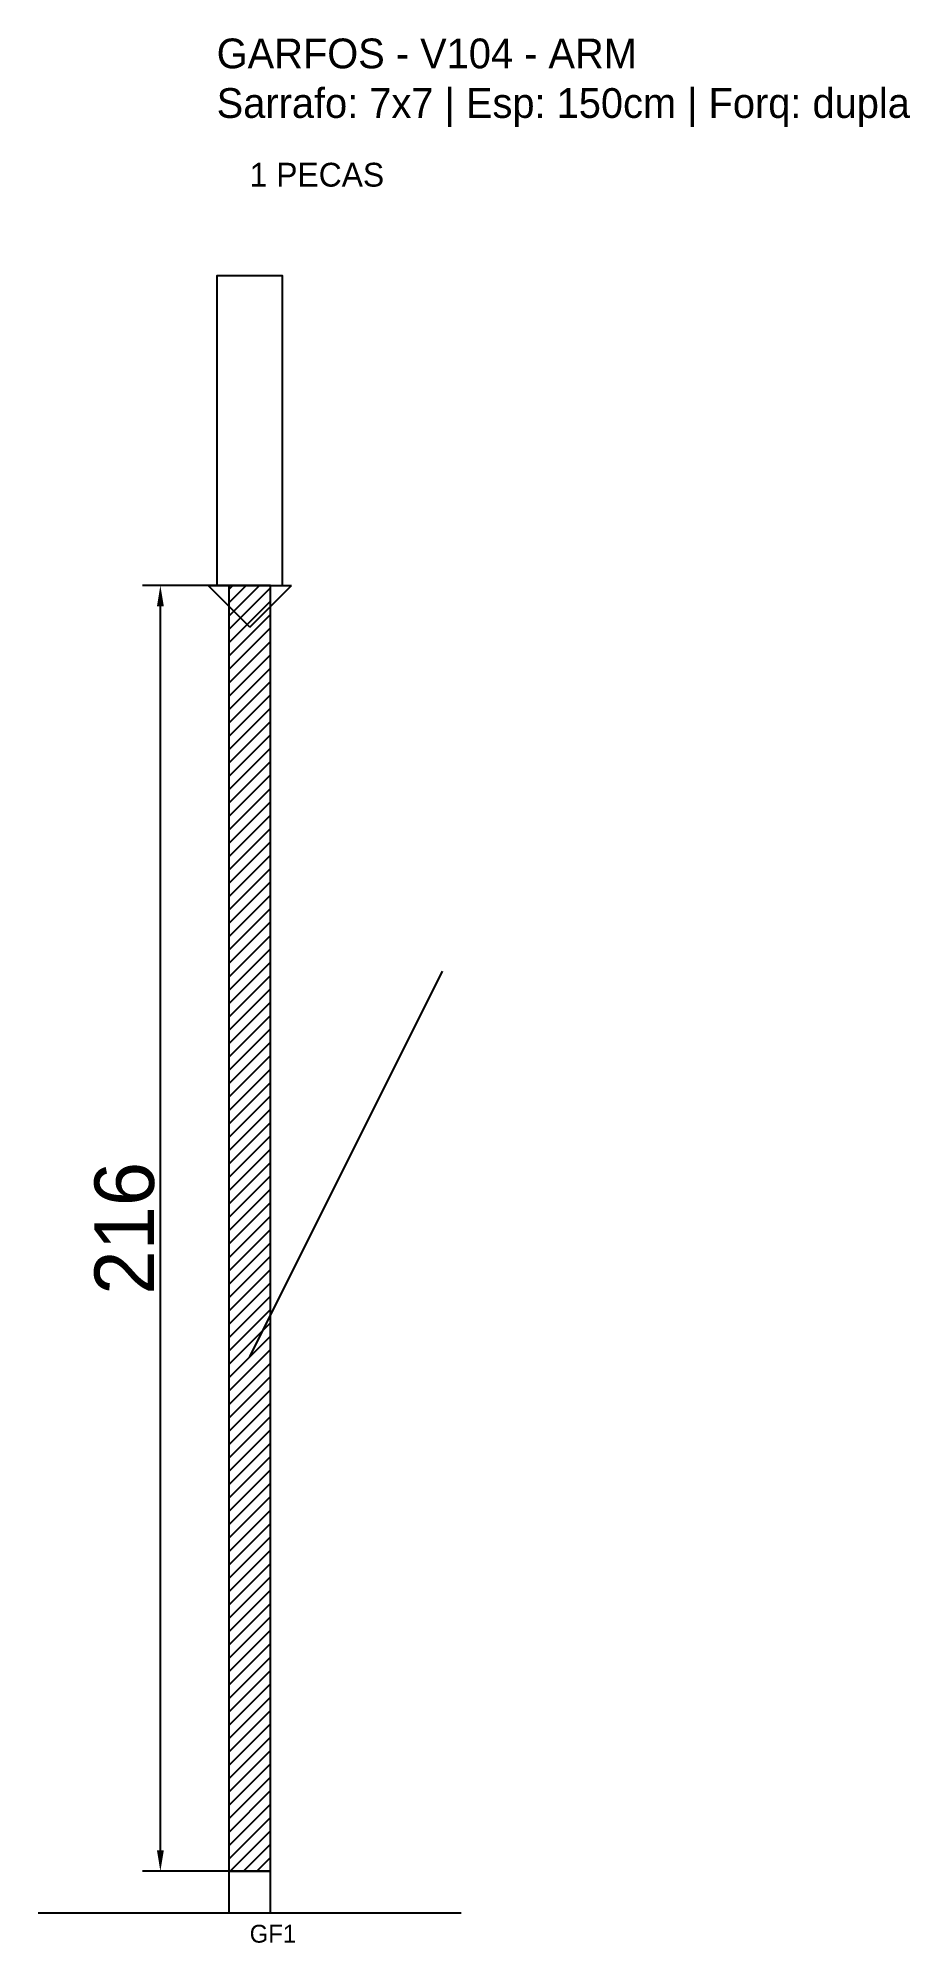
# Model space of a CAD drawing. Header units: metres. Extents: x -30 to 116, y -12 to 308.
import ezdxf

# ---------------------------------------------------------------- set-up
doc = ezdxf.new("R2010")
doc.units = ezdxf.units.M
for name, color, linetype in [('BARRA_ANCORAGEM', 1, 'Continuous'), ('COTA', 241, 'Continuous'), ('GARFOS OK', 3, 'Continuous'), ('NOME DA VIGA', 6, 'Continuous'), ('SARR_7x7', 40, 'Continuous'), ('VIGAS', 3, 'Continuous')]:
    doc.layers.add(name, color=color, linetype=linetype)
doc.dimstyles.new('EZ DXF', dxfattribs={"dimtxt": 10, "dimasz": 3.5, "dimexe": 3, "dimexo": 1.5, "dimgap": 1, "dimtad": 1, "dimdec": 1, "dimdsep": 46, "dimcen": 2.5, "dimazin": 3, "dimtfac": 1, "dimtmove": 0, "dimatfit": 3})

msp = doc.modelspace()

# ---------------------------------------------------------------- hatches: boundary and pattern name
at = {"layer": 'COTA'}
h = msp.add_hatch(dxfattribs=at)
h.set_pattern_fill('ANSI31', scale=0.5)
h.paths.add_polyline_path([(2.042032, 0), (9.042032, 0), (9.042032, 216), (2.042032, 216)])

# ---------------------------------------------------------------- linework, layer by layer
at = {"layer": 'BARRA_ANCORAGEM'}
msp.add_line((5.542032, 86.4), (37.942032, 151.2), dxfattribs=at)
at = {"layer": 'GARFOS OK'}
for p, q in [((5.542032, 209), (-1.457968, 216)), ((-1.457968, 216), (12.542032, 216)), ((5.542032, 209), (12.542032, 216))]:
    msp.add_line(p, q, dxfattribs=at)
at = {"layer": 'GARFOS OK', "linetype": 'CONTINUOUS'}
msp.add_line((-30, -7), (41.084064, -7), dxfattribs=at)
at = {"layer": 'GARFOS OK'}
msp.add_lwpolyline([(2.042032, 0), (9.042032, 0), (9.042032, 216), (2.042032, 216), (2.042032, 0)], dxfattribs=at)
at = {"layer": 'SARR_7x7'}
msp.add_lwpolyline([(2.042032, -7), (9.042032, -7), (9.042032, 0), (2.042032, 0), (2.042032, -7)], dxfattribs=at)
at = {"layer": 'VIGAS'}
msp.add_lwpolyline([(0, 216), (11.084064, 216), (11.084064, 268), (0, 268), (0, 216)], dxfattribs=at)

# ---------------------------------------------------------------- texts
at = {"layer": 'NOME DA VIGA'}
for s, height, p in [('1 PECAS', 4, (5.542032, 283)), ('GF1', 3, (5.542032, -12))]:
    msp.add_text(s, height=height, dxfattribs=at).set_placement(p)
at = {"layer": 'NOME DA VIGA', "insert": (0, 293), "char_height": 5, "attachment_point": 7}
msp.add_mtext('GARFOS - V104 - ARM\\PSarrafo: 7x7 | Esp: 150cm | Forq: dupla', dxfattribs=at)

# ---------------------------------------------------------------- dimensions: what is measured, and where the dimension line sits
at = {"layer": 'COTA'}
msp.add_linear_dim(base=(-9.457968, 0), p1=(5.542032, 0), p2=(5.542032, 216), angle=90, dimstyle='EZ DXF', dxfattribs=at).render()

doc.saveas('drawing.dxf')
